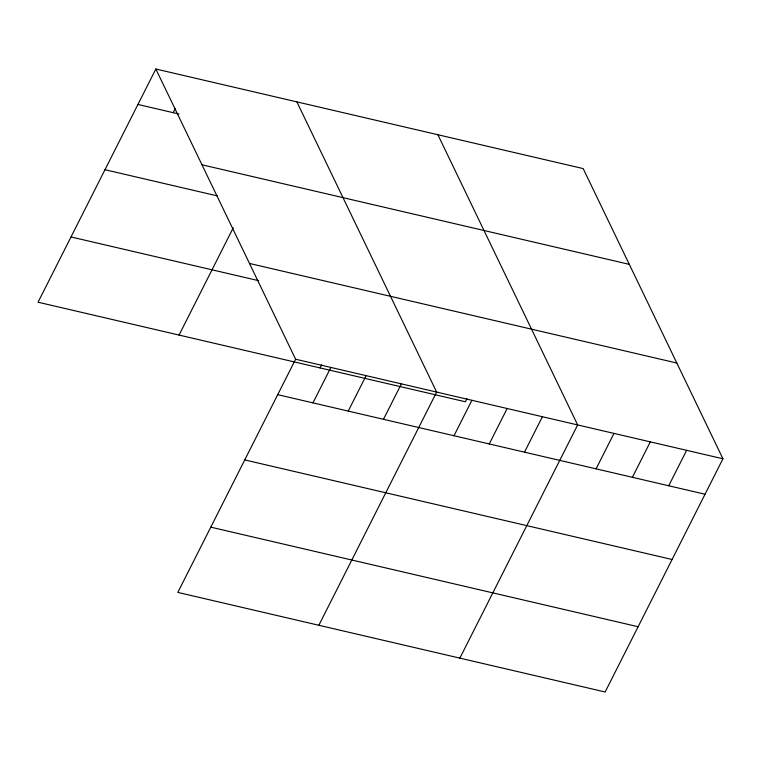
<?xml version="1.0" encoding="UTF-8"?>
<svg xmlns="http://www.w3.org/2000/svg" width="761" height="761" viewBox="0 0 761 761"><rect width="100%" height="100%" fill="white"/><g stroke="black" fill="none" stroke-linecap="round" stroke-linejoin="round"><path stroke-width="1.14" d="M155.843 69.013L295.62 359.221L177.827 592.41L605.157 691.987L722.95 458.788L583.173 168.59L155.843 69.013L38.05 302.212L465.38 401.779L466.969 398.621M173.194 112.676L175.306 108.5M179.063 335.068L233.256 227.786M320.086 367.924L321.684 364.766M312.971 402.873L330.873 367.43M348.224 411.092L366.136 375.649M383.487 419.301L401.389 383.858M318.849 625.276L436.643 392.077L296.866 101.869M453.994 435.73L471.896 400.296M489.247 443.948L507.149 408.505M524.5 452.167L542.403 416.724M459.863 658.132L577.656 424.933L437.879 134.735M596.082 468.843L613.984 433.399M632.401 477.309L650.303 441.865M668.719 485.765L686.631 450.322M137.941 104.457L178.883 113.998M201.969 164.785L629.299 264.352M104.98 169.713L217.56 195.948M249.494 263.449L676.824 363.026M71.011 236.956L258.664 280.676M295.62 359.221L722.95 458.788M277.717 394.664L705.047 494.231M244.757 459.92L672.087 559.487M210.787 527.154L638.118 626.731"/></g></svg>
